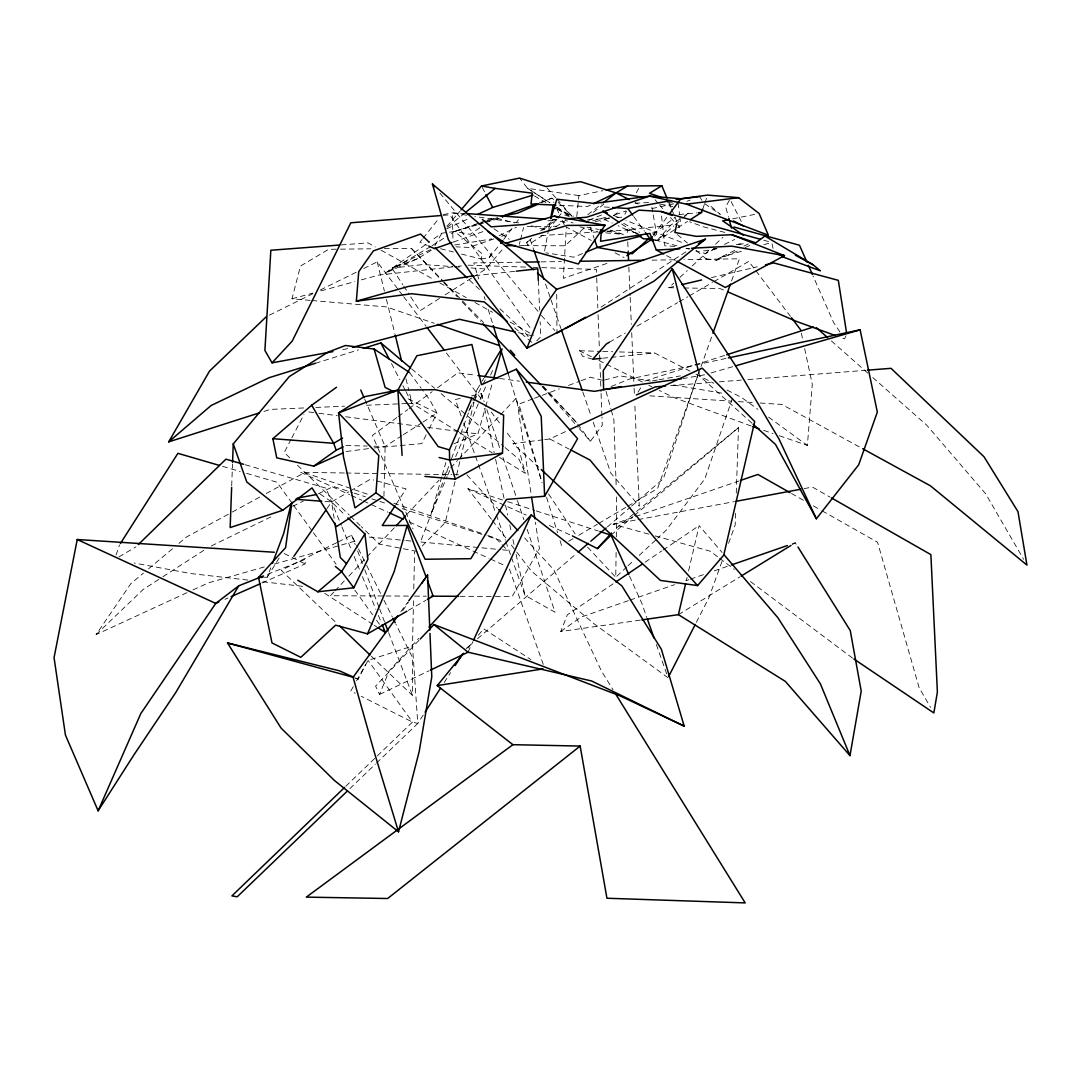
<?xml version="1.0" encoding="UTF-8"?>
<svg xmlns="http://www.w3.org/2000/svg" width="1081" height="1081" viewBox="0 0 1081 1081"><rect width="100%" height="100%" fill="white"/><g stroke="black" fill="none" stroke-linecap="round" stroke-linejoin="round"><path stroke-width="0.75" stroke-dasharray="5 3.75" d="M626.858 566.89L615.751 577.227L616.143 550.364M616.346 536.919L616.535 496.638M376.566 763.01L417.766 723.459L412.496 646.033L413.55 598.969M413.766 588.875L414.604 551.891M383.931 496.22L385.133 446.467L364.702 399.186M261.994 582.983L305.166 563.904L305.288 559.282L265.061 575.335M735.58 513.232L735.175 524.974L728.31 543.973M736.269 493.085L738.499 427.63L614.751 529.433M231.699 485.734L232.51 463.979M779.306 435.724L807.385 445.413L812.29 384.35L804.534 348.028M576.754 216.551L578.916 195.58L602.887 190.675M544.594 250.968L548.513 229.929M548.81 228.307L550.324 220.213M686.327 580.659L687.084 577.43M688.583 570.944L699.137 525.623L722.094 552.459M455.047 481.585L445.25 522.609L421.604 546.621M456.614 475.032L474.654 399.551M475.045 397.916L477.005 389.714L481.248 382.647M519.312 244.36L520.083 241.306M520.474 239.779L523.569 227.564M310.193 300.369L291.965 298.815L300.464 266.075L328.638 249.292L338.772 249.184M453.871 443.778L477.937 433.94L485.207 408.28M485.666 406.672L492.49 382.62M441.751 476.883L431.278 513.529L420.468 541.946M442.21 475.289L445.858 462.546M698.61 372.607L663.396 478.694L631.561 506.111M116.099 555.053L119.505 544.919M732.445 398.281L704.826 478.883L666.328 530.095L657.694 538.149M702.664 209.295L704.312 204.566M704.866 202.985L707.069 196.688M700.502 368.108L657.599 488.531L627.493 506.394M701.069 366.527L712.365 334.84M731.553 280.965L739.458 258.778L683.962 259.643M722.027 561.39L708.866 597.793L696.015 622.953M448.642 466.506L431.278 513.529L447.102 476.599M451.534 458.668L472.37 402.24M472.951 400.686L477.005 389.714M264.359 577.254L267.264 577.2L270.777 567.849M640.29 620.129L560.742 631.534L567.336 614.792L613.116 583.821M461.465 254.049L480.775 258.967L482.721 254.197L454.493 231.496L441.818 233.199L430.995 240.833M419.05 640.263L375.58 686.151L379.553 694.434L389.174 670.828L418.725 638.398M447.764 475.059L449.737 470.438M455.669 456.587L479.41 401.2M480.072 399.659L486.004 385.809M490.625 375.039L493.922 367.337M468.019 652.194L472.924 641.519M480.775 258.967L489.18 257.764L491.544 252.886M426.117 434.886L421.766 443.615L373.783 447.939M429.008 429.076L436.981 413.077L429.806 399.929L422.076 389.471M355.663 678.233L358.23 679.219L365.77 664.288M291.086 439.332L284.262 452.507L291.492 459.452M291.843 437.873L303.964 414.455M846.018 335.88L844.464 338.853L841.369 337.731M468.857 410.969L473.546 402.091M474.329 400.619L482.153 385.809M482.937 384.336L486.072 378.418M624.859 214.214L626.385 211.349M636.331 192.756L638.628 188.459M654.086 234.969L655.545 232.239L674.963 217.497M434.886 245.698L441.818 233.199M353.284 686.624L350.812 690.989L355.325 693.259M356.568 680.787L368.094 660.383L412.496 646.033M482.099 381.228L483.802 378.404M638.033 392.173L641.411 386.606M267.264 577.2L280.344 556.107M423.239 714.987L417.766 723.459L412.483 722.067L361.338 696.299M444.196 682.516L450.574 672.625M395.984 504.408L406.064 488.923L375.296 480.491M186.959 592.699L96.128 634.561L130.801 583.672L143.476 573.065M326.867 508.732L331.583 501.935L348.852 491.814M548.445 230.645L555.877 219.943L567.12 223.159M402.686 610.616L408.429 602.401M400.767 611.819L407.713 602.279M503.719 239.401L512.664 227.605M516.502 222.348L518.421 219.727M579.267 428.617L590.388 441.264L602.279 425.333L601.955 416.955M653.262 235.307L668.072 215.714M696.178 250.441L706.204 258.899L708.46 255.994M489.18 257.764L499.571 244.657M422.009 239.604L419.928 242.212L427.292 245.428M423.049 238.293L438.643 218.754M467.816 648.154L473.086 641.695M478.356 635.236L483.626 628.777L530.879 659.586M557.958 217.47L561.053 213.768L569.025 216.403M473.275 277.033L485.923 269.02L503.557 248.062M446.899 226.402L459.871 211.254M679.8 219.051L670.666 225.24L657.302 240.279L673.922 225.929M333.853 592.05L330.381 595.739L384.241 595.982M335.002 590.834L344.258 580.997M348.879 576.078L395.119 526.906M406.672 514.61L439.035 480.18M443.656 475.262L449.439 469.127M450.601 467.897L457.533 460.52M458.682 459.29L516.488 397.822L531.366 495.652M536.716 340.812L540.838 336.637L540.162 321.746M345.825 786.225L376.134 757.065M377.337 755.903L412.483 722.067L368.094 660.383M96.128 634.561L143.057 589.55L161.501 577.632M349.893 788.617L375.35 764.186M583.808 228.267L565.079 245.792L522.137 245.657M673.801 287.803L668.842 287.708L673.76 283.127M679.908 277.412L687.286 270.534M692.205 265.953L709.42 249.927M715.568 244.198L722.946 237.334M628.088 565.741L634.25 559.985M639.195 555.391L656.464 539.297M653.1 234.509L655.545 232.239L683.665 243.103M654.464 236.104L656.586 234.239L653.005 213.538M675.179 224.834L681.422 219.389M682.679 218.308L688.921 212.862L681.098 218.159M466.06 648.627L472.424 643.141M477.518 638.763L575.551 554.337M607.373 526.933L630.291 507.205M611.022 535.149L632.912 516.691M634.196 515.596L738.499 427.63M543.148 235.09L527.758 245.171L526.623 242.536L531.73 238.279M540.649 230.821L554.675 219.092M148.543 568.822L173.906 547.594M178.973 543.351L186.581 536.987L230.821 512.853M706.204 258.899L716.608 260.237L719.797 257.616L737.823 248.981M447.52 227.064L464.262 213.47M587.726 214.781L601.887 203.85M526.623 242.536L533.284 237.401M542.581 230.212L555.877 219.943L552.526 219.673M593.212 212.335L603.793 204.241M613.265 215.781L619.724 211.038M396.849 417.55L372.418 435.44L413.023 528.812M398.213 416.55L407.713 409.591M409.077 408.604L432.143 391.714M437.575 387.741L457.939 372.823L476.262 375.31M560.742 631.534L580.767 617.197L628.439 600.658M431.305 250.224L417.698 258.629L385.025 273.263L429.643 241.779M479.775 227.821L470.181 234.32L454.493 231.496L448.899 235.036M489.355 221.308L494.841 217.592L514.218 222.956M645.033 562.228L661.68 550.972M663.072 550.026L699.137 525.623M555.742 226.848L565.539 220.443L573.119 222.97M601.009 307.139L688.489 250.184M162.92 576.727L204.066 550.161M401.956 435.643L385.133 446.467L373.715 446.196M403.348 434.738L421.563 422.995M422.968 422.103L436.981 413.077L407.361 398.43M655.262 240.414L657.978 240.414L676.247 228.686M677.652 227.78L687.502 221.47M430.684 246.576L385.025 273.263M432.089 245.684L447.493 235.928M439.535 298.397L419.847 310.855L408.172 292.965M445.156 294.829L471.856 277.925M678.409 614.657L739.701 576.97M792.441 544.54L795.292 542.784L797.062 545.621M568.701 541.27L573.011 538.716M578.74 535.311L597.374 524.258M598.82 523.407L626.061 507.246M118.896 556.904L135.909 546.905M350.298 490.977L370.445 479.167L373.675 480.045M609.333 342.231L625.318 332.975M636.939 326.232L677.625 302.653M679.071 301.815L687.786 296.762M689.246 295.924L712.487 282.452M713.933 281.601L748.809 261.399L754.903 269.453M408.361 610.387L425.86 600.32M232.293 512.043L260.318 496.76M266.21 493.531L304.558 472.613L368.283 494.476M499.152 235.793L516.488 227.172M336.664 542.689L281.249 570.309L335.934 622.467M338.164 541.946L351.649 535.217L357.649 547.31M269.385 315.152L312.814 293.694M320.3 289.992L356.244 272.236M363.729 268.534L377.201 261.886L398.578 290.019M211.336 545.946L273.128 515.826M292.721 506.286L303.275 501.138M318.341 493.801L333.407 486.45L352.609 492.652M715.717 248.603L705.515 253.535L695.786 250.927M724.459 244.387L734.661 239.455M430.684 249.603L392.025 268.183L402.794 284.708M743.836 246.103L748.349 243.941M590.429 205.12L587.415 206.566L557.539 205.201M379.553 694.434L429.035 670.801M544.716 439.575L549.729 438.94L568.038 430.441M446.629 228.821L468.924 218.47M193.013 589.915L208.16 582.943L264.548 566.876M716.608 260.237L739.188 250.197M745.201 247.508L754.227 243.495M224.997 599.333L228.077 597.969M541.419 202.715L551.864 198.147L554.404 199.85M609.116 217.916L600.604 221.362M582.564 253.549L573.727 257.197L545.919 252.846M611.211 386.512L629.534 379.039L693.772 365.324M588.74 220.146L602.509 214.592M532.852 398.848L518.853 404.118L541.662 480.869M534.406 398.267L540.622 395.93M542.176 395.335L559.296 388.903M568.633 385.39L579.524 381.296M581.078 380.715L590.402 377.201L603.022 380.417M539.433 202.796L551.864 198.147L553.931 202.566M417.698 258.629L392.025 268.183L423.103 264.507L452.858 266.642M686.962 201.296L690.124 200.134M453.425 242.036L484.72 230.996M630.034 600.104L674.53 584.672M685.651 580.821L688.827 579.713M690.421 579.159L704.717 574.2M714.257 570.89L731.729 564.836M792.116 543.892L795.292 542.784M477.126 224.902L454.493 231.496L479.315 222.943M480.869 222.402L485.531 220.808M487.072 220.267L494.841 217.592M648.762 534.136L613.17 524.244L633.858 517.123M635.439 516.583L738.823 481.018M615.211 214.7L626.129 210.957M606.927 263.413L563.323 278.344L566.322 227.064L591.266 240.428M493.855 238.928L468.938 247.427L455.966 246.833M501.638 236.28L507.867 234.158M644.789 381.025L725.094 355.298M454.493 231.496L476.667 224.429M478.248 223.916L483.004 222.402M484.585 221.902L498.827 217.349M263.967 411.429L270.318 409.388L305.734 407.875M315.436 363.284L358.527 349.879M719.797 257.616L743.417 250.711M763.875 244.725L770.172 242.887M478.748 224.429L483.599 223.024M485.22 222.551L503.003 217.376M704.636 374.81L683.192 378.526M711.122 372.931L733.796 366.378M274.223 564.133L356.392 540.73M291.965 298.815L312.922 293.086M320.989 290.884L354.838 281.641M361.297 279.871L379.026 275.033L456.52 266.466M592.672 220.862L607.171 216.903M347.65 348.623L339.475 350.393M652.316 233.091L655.545 232.239L625.994 220.402M604.603 380.012L620.399 375.945L650.343 381.025M668.842 287.708L673.76 286.546M711.433 277.641L757.308 266.791M460.195 398.416L455.29 399.511L461.479 416.888M471.627 395.849L481.423 393.646L484.112 401.619M651.789 208.592L676.463 203.242M695.407 364.973L726.702 358.284M736.161 244.671L744.309 242.941M732.648 218.835L757.47 213.835M595.226 221.537L604.847 219.7L612.238 223.064M443.264 214.565L452.317 212.876L465.587 213.538M613.17 524.244L636.425 519.907M638.087 519.596L734.377 501.625M804.102 488.612L812.412 487.058L829.965 497.071M717.081 248.576L703.974 250.941L700.839 249.738M738.377 244.711L746.579 243.225M652.356 380.931L657.316 380.039M658.964 379.742L680.435 375.877M454.709 244.995L491.774 238.928M346.19 451.52L372.161 448.156M543.04 439.791L512.921 443.642L538.757 467.276M547.837 220.862L555.877 219.943M458.168 266.277L461.465 265.912M474.937 275.655L514.624 271.345M670.666 225.24L627.007 229.794L618.143 225.753M602.779 358.216L609.468 357.541M611.13 357.365L654.586 352.987L690.07 371.148M678.854 214.551L696.691 212.889M442.98 215.376L449.682 214.835L531.676 329.948M552.04 219.997L560.309 219.335M587.321 219.943L610.238 218.119M616.778 217.592L623.318 217.065M518.921 245.887L527.758 245.171M670.558 385.674L712.622 382.363M719.351 381.836L741.228 380.107M747.971 379.58L865.773 370.31M341.15 244.914L367.932 242.887L375.269 246.968M540.743 235.604L597.293 231.942M607.265 231.293L627.223 229.996L627.453 235.05M634.912 203.228L651.086 202.39M686.53 248.481L689.881 248.306M315.855 407.429L344.528 406.199M366.459 405.253L400.186 403.808M401.875 403.726L406.942 403.51M408.632 403.443L411.996 403.294L457.885 431.643M520.839 262.183L473.748 262.913L478.734 278.979M541.013 261.872L561.201 261.561M652.005 260.143L675.557 259.778M340.447 249.157L370.824 248.806M384.323 248.657L411.32 248.333L442.791 280.668M527.15 226.524L556.715 226.253M385.931 595.982L412.861 596.104M414.536 596.117L426.319 596.158M459.979 596.307L493.652 596.455M495.328 596.469L512.164 596.536L539.433 548.702L535.406 522.177M683.719 287.965L720.081 288.573L726.189 291.194M344.312 472.992L300.64 472.302L349.622 494.679M345.988 473.019L451.804 474.667M453.48 474.694L458.52 474.775M667.531 202.715L672.463 202.809M345.947 445.521L367.175 446.034M592.753 359.23L582.74 356.406L579.267 350.73L601.036 351.379M602.698 351.433L612.738 351.73M619.44 351.933L654.586 352.987M468.059 265.183L526.393 267.115M533.055 267.331L596.388 269.426L596.644 276.141M674.855 246.4L664.842 245.819L661.383 214.727M713.271 248.63L716.608 248.833M604.347 206.971L609.387 207.295M649.722 395.835L731.702 401.173M738.391 401.619L753.457 402.591M760.146 403.024L781.901 404.443L862.787 448.777M454.506 266.764L462.776 267.358M471.046 267.953L485.923 269.02M325.043 501.449L331.583 501.935L345.488 515.569M311.841 300.518L386.403 306.909L434.251 323.273M605.617 232.861L623.237 234.388L608.887 229.631M369.283 537.068L404.253 540.405M405.929 540.568L410.915 541.054M420.914 542L500.854 549.661M502.516 549.824L507.516 550.297L505.584 547.756M247.846 580.065L191.134 573.606L134.179 563.025M262.845 581.781L306.22 586.713M308.828 411.969L317.192 413.05M318.868 413.266L337.286 415.658M345.663 416.753L421.009 426.549M427.698 427.414L477.937 433.94M499.584 378.472L519.569 381.174M518.785 222.916L474.843 216.511M578.916 195.58L527.609 188.378L519.596 178.095M653.37 239.698L657.978 240.414M466.803 215.214L452.317 212.876L453.02 242.022M673.639 384.971L723.554 393.43M660.369 204.174L672.747 206.525M416.874 551.418L379.377 544.081L361.311 526.69M587.01 227.145L598.536 229.456M606.779 231.091L623.237 234.388M518.502 332.691L533.271 336.042M440.562 248.725L453.425 251.995M724.851 232.429L703.745 226.888L689.502 221.74M655.235 240.036L677.936 246.13M686.043 248.306L689.286 249.184M763.686 240.212L768.523 241.536M655.235 535.933L710.244 551.215L718.284 557.283M579.957 226.821L597.604 231.847M531.433 225.794L545.351 229.767M245.306 464.762L325.989 488.153L341.326 525.407M222.618 466.357L240.185 471.492M246.576 473.343L276.912 482.194L292.694 504.057M354.217 493.166L365.405 496.774M371.81 498.841L378.201 500.908M379.809 501.422L386.201 503.489M402.2 508.651L482.194 534.473M488.585 536.541L499.787 540.149L501.719 542.689M491.423 519.258L467.897 488.747L506.07 501.125M507.651 501.638L534.69 510.408M536.284 510.921L598.306 531.028M393.781 503.233L486.193 534.933M487.788 535.487L495.76 538.216L507.516 550.297M751.227 426.049L672.936 397.173L659.342 390.43M763.713 430.346L773.064 433.576M638.168 233.658L627.007 229.794L637.628 233.766M613.562 215.43L619.778 217.916M557.215 209.16L573.633 216.146M355.325 677.922L358.23 679.219M467.897 488.747L526.258 515.096M549.297 525.488L572.335 535.892M351.163 495.382L361.878 500.287M363.405 500.976L387.903 512.164M409.334 521.961L488.95 558.337M490.477 559.039L505.786 566.025M579.267 350.73L591.361 356.716M598.915 360.473L604.955 363.459M606.468 364.216L642.722 382.188M648.762 385.187L651.789 386.687M284.208 553.553L305.166 563.904M635.223 202.593L638.182 204.093M695.988 374.175L713.744 383.255M727.054 390.079L741.836 397.646L757.889 409.334M615.116 252.873L624.048 257.535M549.729 438.94L569.133 449.101M666.599 255.602L675.422 260.386M381.134 250.238L433.913 279.641M439.778 282.898L466.181 297.599M474.978 302.504L492.571 312.301M510.164 322.097L533.622 335.164M511.489 557.445L524.974 595.361L555.039 612.184L527.096 529.231M623.615 223.294L639.628 232.32M791.468 493.476L804.602 500.922M813.358 505.881L820.655 510.016M822.114 510.84L877.569 542.27L919.174 687.84L930.592 707.379M534.46 195.972L545.932 202.566M557.418 209.174L570.322 216.605M459.317 432.535L492.301 452.912M499.476 457.344L525.285 473.289L518.65 448.142L505.422 430.724M549.918 202.728L527.609 188.378L549.661 202.769M556.891 207.214L570.836 216.186M324.692 593.32L372.702 624.318M374.121 625.223L376.945 627.048M556.553 207.268L570.336 216.254M852.531 658.099L750.471 581.551M621.656 223.997L636.56 234.145M704.704 203.674L720.311 214.389L708.136 203.958M493.976 228.74L509.219 239.212M319.908 493.882L331.583 501.935L334.151 518.285M768.591 417.131L807.385 445.413M668.044 677.733L593.982 623.737L531.325 571.011L509.84 543.148M719.622 558.296L734.377 569.417M677.382 234.591L687.408 243.049M411.604 368.824L434.643 388.241M441.048 393.633L466.654 415.226M467.938 416.293L503.8 446.507M505.07 447.588L519.164 459.466L525.285 473.289M514.637 327.773L533.636 343.947M831.37 340.92L867.786 373.094M872.799 377.539L926.795 425.252L985.723 493.895L1023.585 559.282M751.89 423.157L699.785 376.215L698.529 371.324M469.438 280.047L480.437 290.397M500.003 308.788L524.447 331.772L528.123 336.65M371.175 656.072L412.496 695.475L412.496 657.545L395.97 624.318M297.505 465.249L349.271 515.096M350.474 516.259L360.108 525.528M558.201 202.39L572.16 216.511M443.953 281.871L461.425 299.829M462.587 301.031L483.572 322.584M411.32 248.333L442.494 281.195M443.656 282.411L457.506 297.018M462.127 301.896L480.599 321.368M541.784 385.876L576.416 422.387L590.388 441.264M587.578 547.148L615.751 577.227M543.378 386.282L576.416 422.387M466.924 474.91L497.449 508.259M524.582 537.906L553.985 570.025L601.549 671.233L613.076 689.827M546.905 187.756L555.729 197.742M556.823 198.985L572.268 216.457M541.392 315.382L554.756 330.489M542.567 386.876L578.159 427.346M655.005 199.715L658.329 203.539M659.437 204.809L664.964 211.173M670.504 217.524L677.138 225.159M439.899 193.053L538.149 311.544M492.45 520.596L505.746 537.838M399.592 291.357L402.645 295.383M403.659 296.721L426.049 326.205M446.399 353.001L483.031 401.24M491.166 411.956L501.354 425.36M755.916 270.791L790.481 316.436M409.51 372.486L421.104 388.174M633.709 216.511L644.452 231.212M293.681 505.422L312.423 531.393M313.409 532.757L336.096 564.187M354.838 590.158L372.594 614.751M376.539 620.224L379.499 624.318M548.594 493.936L575.187 533.919M839.91 331.989L833.532 322.395L813.101 276.101M403.686 286.073L407.28 291.586M699.61 196.647L701.88 200.323M482.248 187.432L485.234 193.148M391.498 363.54L399.848 379.728M402.889 385.62L405.159 390.038M405.929 391.511L411.996 403.294L409.199 391.917M741.296 221.578L729.891 199.188L725.716 207.066L728.405 216.795M358.406 548.81L365.919 563.917M366.675 565.431L380.944 594.118M383.944 600.158L392.214 616.765M556.674 208.471L559.431 214.376M562.174 220.281L564.241 224.699M629.507 576.065L641.83 603.333L646.843 617.575M668.977 202.836L670.923 207.498M671.571 209.052L679.354 227.713L680.314 220.862L679.706 215.957M341.961 526.96L351.555 550.243M354.109 556.458L359.851 570.43M362.405 576.632L375.823 609.238M378.391 615.44L381.579 623.21M351.649 535.217L355.23 544.648M357.608 550.932L362.378 563.498M364.77 569.782L379.08 607.495M379.688 609.062L384.458 621.629M388.633 632.628L412.496 695.475M463.722 423.198L495.76 513.232M496.314 514.813L505.313 540.081M505.867 541.662L510.935 555.877M509.408 569.011L543.648 665.477M656.329 644.492L667.477 676.138M590.185 227.172L594.023 238.09M530.203 239.536L534.041 250.657M545.554 284.033L550.499 298.329M551.04 299.923L560.917 328.516M582.848 392.079L591.077 415.915M593.266 422.279L610.819 473.127L639.263 506.138L634.79 403.429M486.801 409.591L499.692 447.885M502.922 457.452L516.894 498.922M517.434 500.517L523.88 519.664M484.22 296.64L485.22 299.842M488.22 309.477L492.706 323.935M508.165 373.715L542.081 482.896M546.567 497.341L557.539 532.676M560.039 540.703L561.539 545.513M606.063 391.39L610.846 408.618M611.278 410.185L613.886 419.577L616.251 488.261M377.201 261.886L384.404 291.14M386.403 299.261L394.808 333.394M405.997 378.918L408.794 390.295M772.077 243.914L773.05 248.373M481.423 393.646L483.193 401.848M484.612 408.402L494.166 452.682M495.584 459.236L504.084 498.598M505.503 505.165L507.624 515.002M509.759 524.839L511.529 533.041M512.935 539.595L514.353 546.162M516.123 554.364L524.974 595.361M801.359 333.164L802.764 339.772M651.911 207.174L652.735 211.957M678.111 202.89L679.517 214.322M627.737 241.793L628.183 251.887M628.845 267.048L630.088 295.667M630.169 297.356L631.331 324.286M631.709 332.705L634.047 386.593M634.128 388.268L634.493 396.686M538.297 280.411L539.649 310.179M596.698 277.817L597.847 307.99M598.09 314.693L599.36 348.217M599.617 354.933L601.009 391.808M601.077 393.484L601.901 415.28M556.688 294.383L556.985 333.002"/><path stroke-width="1.5" d="M424.901 476.41L455.304 479.113L502.503 453.155L503.651 415.28L471.87 398.146L435.427 389.7L397.862 390.119L363.878 396.849L338.569 412.915L343.501 456.966L354.973 507.921L375.972 492.774L378.796 455.533L338.569 412.915L397.862 390.119L416.861 355.744L471.884 344.501L481.45 384.687L516.272 369.229L577.605 438.697L544.635 496.233L506.476 499.422L470.83 558.701L425.117 559.255L402.335 512.029L375.972 492.774M231.645 487.409L230.158 527.569L282.681 510.313L312.044 487.909L336.488 526.582L382.539 497.111M232.564 462.317L233.253 443.913L289.249 376.62L328.111 352.095L345.434 345.501L374.121 349.041L409.51 372.486M507.03 321.3L484.234 301.896L411.645 293.735L356.352 301.207L358.73 271.669L373.377 250.9L420.536 234.064L429.089 242.117M291.924 502.287L285.587 547.675L258.535 577.389L271.993 642.938L300.815 657.329L335.623 625.169L367.526 633.858L406.902 611.224M641.952 619.886L678.409 614.657L785.347 681.395L849.977 755.619L861.219 691.137L850.261 630.574L797.954 547.027M550.634 218.592L552.742 207.268L554.121 204.579M274.29 552.256L77.237 539.514L54.05 657.667L65.441 735.08L98.128 810.818L134.017 754.741L175.73 692.556L238.752 585.821L263.507 575.943M676.895 223.781L674.882 232.483L696.272 236.361L731.837 234.726L755.741 242.833L764.889 236.036L813.088 264.791L820.411 270.818L781.658 256.494M678.409 614.657L685.57 583.902M291.181 503.746L283.654 533.568L272.534 563.174M353.865 677.274L339.326 670.788L227.496 642.952L281.046 728.053L334.259 780.347L398.524 831.802L419.198 751.498L431.778 676.868L429.981 633.452M395.065 505.813L382.242 525.528L407.159 525.447L394.16 571.673L367.526 633.858M493.855 377.81L502.043 348.933M550.878 218.511L556.864 199.215L594.253 203.431L649.586 196.12L680.895 198.742L707.609 195.107L738.593 197.661L759.132 213.511L768.361 235.199L686.503 204.174L649.586 196.12L586.794 217.2L565.282 218.93M690.313 219.659L701.555 212.444L702.664 209.295M712.92 333.245L730.432 284.127M526.92 348.163L541.851 310.382L556.647 289.343L705.42 239.158L653.991 281.168L597.171 311.896L526.92 348.163L481.261 288.492L448.331 239.631L432.427 184.027L533.595 269.804M455.304 479.113L449.615 460.02L449.412 449.885L471.87 398.146M98.128 810.818L140.8 713.582L215.741 603.414L238.752 585.821M473.627 639.993L531.23 514.894L621.859 585.875L661.396 649.316L684.205 726.148L620.075 695.88L433.927 624.561L420.198 639.06M297.734 580.267L317.841 591.793L353.811 587.78L367.918 559.242L364.919 533.906L347.906 517.867M668.801 676.247L695.259 624.44M259.21 412.942L168.717 441.859L209.511 371.121L266.399 316.625M364.919 533.906L341.61 571.633L317.841 591.793M484.653 376.999L500.8 350.163M120.396 543.513L177.919 453.331L219.429 465.438M425.063 712.163L440.548 688.165M455.128 665.572L462.425 654.275M728.351 357.933L860.111 329.813L877.326 412.077L858.692 464.803L816.358 518.785L778.915 438.859L735.756 366.04L672.206 268.696L603.279 370.499L603.576 389.633L681.53 378.755M293.829 556.337L325.921 510.097M421.833 583.227L427.576 575.011L429.846 630.115M398.524 831.802L374.661 753.498L353.095 677.246L397.781 615.913M408.713 600.914L427.576 575.011M652.275 236.617L650.303 239.225L643.344 238.766L637.925 235.063M669.058 214.416L680.895 198.742L677.584 199.35M500.598 243.333L502.679 240.712M615.738 694.124L745.187 902.905L606.941 898.243L580.146 746.066L512.907 744.687L437.251 685.611L463.6 653.316M460.952 209.998L481.504 186L519.596 178.095L545.797 186.5L580.619 181.716L616.048 192.904L643.817 197.377M541.216 469.532L660.437 580.416L697.583 585.578L723.743 555.175L754.714 421.563L702.231 368.135L569.552 429.738M572.335 535.892L597.361 548.567L611.495 533.014M428.954 627.169L531.23 514.894M339.475 245.049L270.845 250.238L264.899 350.447L272.047 362.838L292.235 341.069L350.812 222.794L441.305 215.511M396.268 525.677L405.51 515.84M597.361 548.567L611.022 535.149L628.818 574.552M138.314 544.567L225.943 459.155L243.684 464.303M344.623 787.4L231.915 895.892L237.185 896.811L347.474 790.941M648.195 239.023L632.277 253.724L597.307 247.454L585.51 252.332M343.245 452.844L313.774 466.114L276.763 457.858L272.858 438.697L311.72 405.199L336.502 387.268M578.092 552.148L588.28 543.378M590.821 541.189L606.103 528.028M168.717 441.859L211.065 405.537L269.155 377.688L315.436 363.284M465.546 212.43L495.179 188.391L532.271 193.148L530.974 203.998L555.877 205.133M580.146 746.066L387.66 898.514L306.315 897.122L512.907 744.687M603.171 202.85L616.048 192.904L627.602 186.027L661.842 185.743L667.031 198.174M313.774 466.114L336.164 450.25L343.15 446.872M615.9 581.943L642.263 564.106M626.845 255.697L651.992 239.171M585.483 317.233L565.566 328.529M698.367 243.752L705.42 239.158M661.842 185.743L649.478 193.35L660.613 197.066M741.134 576.092L791.022 545.419M342.569 438.062L333.705 443.291L272.858 438.697M609.333 342.231L606.427 343.92L592.753 359.23L601.104 358.379M427.319 599.482L433.157 596.131L427.373 580.429M556.985 333.002L562.701 330.016M593.442 203.687L616.048 192.904L629.318 199.62M430.522 670.098L468.019 652.194L591.645 681.003L684.205 726.148M477.843 214.335L492.693 207.444L533.028 195.134M218.821 602.049L215.741 603.414L77.237 539.514M231.158 596.604L260.453 583.659M538.446 204.012L517.556 213.146L501.327 216.322M636.344 394.957L655.41 386.876L665.504 386.079M536.325 203.944L502.003 216.335M451.858 242.59L434.657 248.657L428.765 246.076M731.729 564.836L787.346 545.54M740.417 480.477L757.903 474.451L790.008 492.652M726.702 354.784L813.439 327.002M363.311 348.379L380.863 342.92L410.321 367.743M505.557 243.293L567.471 225.402L605.063 225.24L578.349 263.994L505.557 243.293L487.653 231.361M735.418 365.905L860.111 329.813M356.352 301.207L408.51 286.424L473.289 275.844M601.779 225.429L605.063 225.24L554.391 216.132L524.353 224.51L491.206 226.834L482.383 219.47M352.501 347.352L459.439 319.273L515.232 331.948M640.992 236.05L597.307 247.454L594.564 239.658M681.949 284.614L701.61 279.965M765.497 264.845L773.685 262.913L838.316 280.344L846.545 332.759M606.09 190.013L627.602 186.027M729.351 219.497L722.73 220.835L743.458 235.293M297.234 498.125L316.665 494.49M736.039 501.314L800.791 489.234M612.738 207.511L627.858 208.484L670.95 200.566M272.047 362.838L332.894 351.609M620.967 386.579L594.536 391.336L526.244 382.079M437.251 685.611L543.121 668.896M502.503 453.155L449.615 460.02L439.116 457.52M686.503 204.174L738.593 197.661M676.179 199.431L699.61 196.647M516.286 271.169L537.784 268.831L538.297 280.411M698.312 212.741L701.555 212.444M867.448 370.175L891.014 368.324L984.021 456.763L1017.978 511.651L1026.95 565.093L930.457 485.842L862.787 448.777M760.456 239.32L661.018 211.457L638.857 210.16L601.225 232.604L600.55 241.266L649.897 233.428L656.316 250.022L679.814 248.819M691.556 248.225L731.837 246.171L784.468 255.656L725.378 287.478L676.895 261.183M258.535 577.389L262.899 577.295M524.204 262.129L539.338 261.899M579.7 261.264L643.6 260.278M651.181 240.428L653.897 240.428M505.624 245.603L515.542 245.63M431.373 596.185L458.303 596.307M467.249 213.619L545.81 219.132M295.64 499.273L321.787 501.219M599.212 232.307L602.414 232.591M477.937 375.539L497.922 378.242M653.37 239.698L650.303 239.225L645.425 232.537M481.504 186L495.179 188.391M600.185 229.78L605.13 230.766M778.415 254.359L784.468 255.656L731.837 234.726M227.496 642.952L353.095 677.246M734.013 227.024L799.494 245.252L806.98 262.224M449.412 449.885L438.21 446.642L397.862 390.119L402.105 455.452M599.887 531.541L611.022 535.149M437.44 324.368L499.625 345.65M752.795 426.576L759.024 428.738M661.018 211.457L672.098 215.457M835.167 335.475L796.427 321.381L727.716 291.856M554.391 216.132L558.58 217.754M607.333 212.93L602.671 211.065L618.94 222.146M552.742 207.268L555.729 208.525M578.105 218.051L588.55 222.497M389.43 512.867L403.213 519.164M394.038 391.835L385.147 387.444L374.121 349.041M733.391 220.943L743.579 226.051M570.619 449.885L590.01 460.047L656.437 540.095L697.583 585.578M795.373 255.197L813.088 264.791M656.316 250.022L663.666 254.008M831.424 497.895L930.876 554.607L937.389 692.056L933.849 712.96L853.909 659.018M378.35 627.966L385.417 632.52L382.215 624.764M282.681 510.313L246.806 482.018L233.253 443.913M433.927 624.561L468.019 652.194M335.353 566.43L341.61 571.633L353.811 587.78M537.446 273.061L556.647 289.343M816.304 327.597L827.6 337.583M753.133 424.279L775.469 444.399L816.358 518.785M435.211 247.86L466.992 277.749M339.583 625.94L369.959 654.91M346.433 563.593L340.312 557.526L334.921 523.19M482.91 323.8L540.622 384.66M498.584 509.489L517.799 530.501M510.313 350.19L514.759 355.244M724.27 555.012L777.82 617.643L820.398 683.854L849.977 755.619M432.427 184.027L434.562 186.608M427.063 327.543L444.359 350.325M791.508 317.787L800.656 329.867M627.858 208.484L632.736 215.173M383.444 629.791L385.417 632.52M311.72 405.199L333.705 443.291L336.164 450.25M516.272 369.229L541.23 416.347L544.635 496.233M485.977 194.58L492.693 207.444M380.863 342.92L389.228 359.122M392.957 618.278L395.214 622.805M808.345 265.304L812.426 274.56M360.743 390.025L364.04 397.659M385.052 623.21L388.038 631.061M407.159 525.447L426.225 577.281M647.411 619.156L654.1 638.155M534.041 250.657L543.919 279.263M561.458 330.11L582.294 390.498M493.206 325.543L508.165 373.715M728.851 218.403L731.526 228.118M672.206 268.696L698.11 369.702M395.2 335.029L401.605 361.027M531.622 497.301L534.892 518.866M628.183 251.887L628.547 260.305"/></g></svg>
